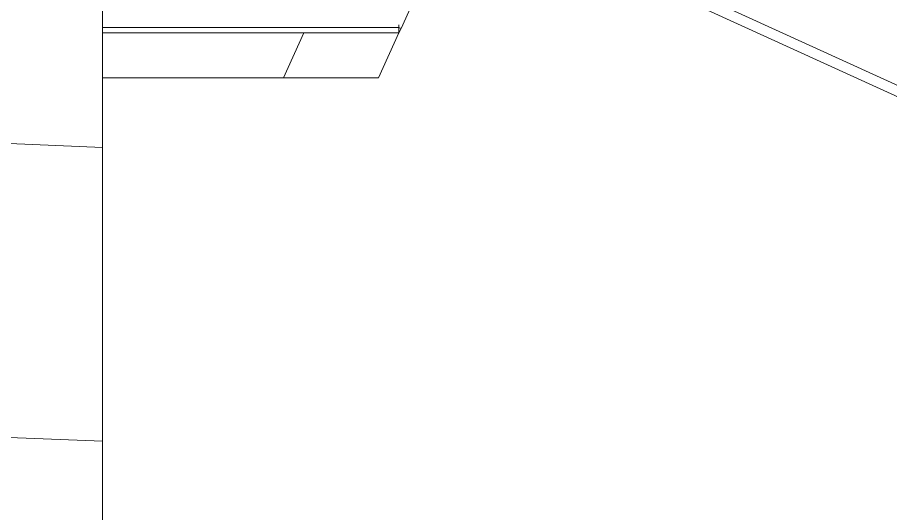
# Model space of a CAD drawing. Header units: inches. Extents: x -578 to 1873, y 397 to 1812.
# Drawn here: x 935 to 1062.2, y 1066.4 to 1138.5 of the extents above; entities that cross this region are included whole.
import ezdxf

# ---------------------------------------------------------------- set-up
doc = ezdxf.new("R2010")
doc.units = ezdxf.units.IN
doc.header["$MEASUREMENT"] = 0
doc.layers.add('A-GLAZ-CURT', color=52, linetype='Continuous', lineweight=9)
doc.layers.add('A-WALL', color=113, linetype='Continuous', lineweight=13)

# ---------------------------------------------------------------- blocks, each defined once
blk = doc.blocks.new('3D Cad File Example_dwg_System Panel - Solar Wall Edges-1985587-_3D_-2939-Level 1')
at = {"layer": 'A-GLAZ-CURT'}
for p, q in [((102.34, -14.02), (102.97, -12.64)), ((136.92, -29.78), (102.34, -14.02)), ((136.92, -29.78), (137.55, -28.4))]:
    blk.add_line(p, q, dxfattribs=at)
blk = doc.blocks.new('3D Cad File Example_dwg_CP_Solar Panel - Square-V6-_3D_-2916-Level 1')
at = {"layer": 'A-GLAZ-CURT'}
for p, q in [((-1036.07, -30.38), (-1041.54, -42.39)), ((-1036.07, -30.38), (-1036, -30.22)), ((-1001.49, -46.14), (-1036.07, -30.38)), ((-1041.54, -42.39), (-1006.96, -58.15)), ((-1001.49, -46.14), (-1006.96, -58.15)), ((-1001.49, -46.14), (-1001.42, -45.98))]:
    blk.add_line(p, q, dxfattribs=at)
blk = doc.blocks.new('3D Cad File Example_dwg_Parapet Cap Bandstand - Parapet Cap Bandstand-1996151-_3D_-3524-Level 1')
at = {"layer": 'A-WALL'}
for p, q in [((49.75, 66.78), (49.75, -50.16)), ((36.13, -49.61), (49.75, -50.16)), ((49.75, -50.16), (49.75, -92.91)), ((36.13, -92.36), (49.75, -92.91)), ((49.75, -92.91), (49.75, -302.03))]:
    blk.add_line(p, q, dxfattribs=at)
blk = doc.blocks.new('3D Cad File Example_dwg-2744-Level 1')
at = {"layer": 'A-WALL', "color": 103, "lineweight": 9}
for p, q in [((116.61, 18.49), (93.21, -32.84)), ((49.75, -32.77), (49.75, -32.71)), ((49.75, -32.71), (92.91, -32.71)), ((92.91, -32.71), (92.91, -32.31)), ((92.91, -32.71), (92.91, -33.5)), ((92.91, -32.71), (93.21, -32.84)), ((49.75, -33.5), (92.91, -33.5))]:
    blk.add_line(p, q, dxfattribs=at)
at = {"layer": 'A-WALL'}
for p, q in [((93.21, -32.84), (92.91, -33.5)), ((76.07, -40.02), (79.04, -33.5)), ((76.07, -40.02), (79.04, -33.5)), ((92.91, -33.5), (89.94, -40.02)), ((76.07, -40.02), (49.75, -40.02)), ((76.07, -40.02), (89.94, -40.02))]:
    blk.add_line(p, q, dxfattribs=at)
for name, p in [('3D Cad File Example_dwg_Parapet Cap Bandstand - Parapet Cap Bandstand-1996151-_3D_-3524-Level 1', (0, 0)), ('3D Cad File Example_dwg_CP_Solar Panel - Square-V6-_3D_-2916-Level 1', (1185.54, 25.74)), ('3D Cad File Example_dwg_CP_Solar Panel - Square-V6-_3D_-2916-Level 1', (1180, 13.58)), ('3D Cad File Example_dwg_System Panel - Solar Wall Edges-1985587-_3D_-2939-Level 1', (35.49, -16.17))]:
    blk.add_blockref(name, p)

msp = doc.modelspace()

# ---------------------------------------------------------------- block references
at = {"layer": 'A-WALL', "color": 30, "lineweight": 9}
msp.add_blockref('3D Cad File Example_dwg-2744-Level 1', (897.69, 1169.79), dxfattribs=at)

doc.saveas('drawing.dxf')
